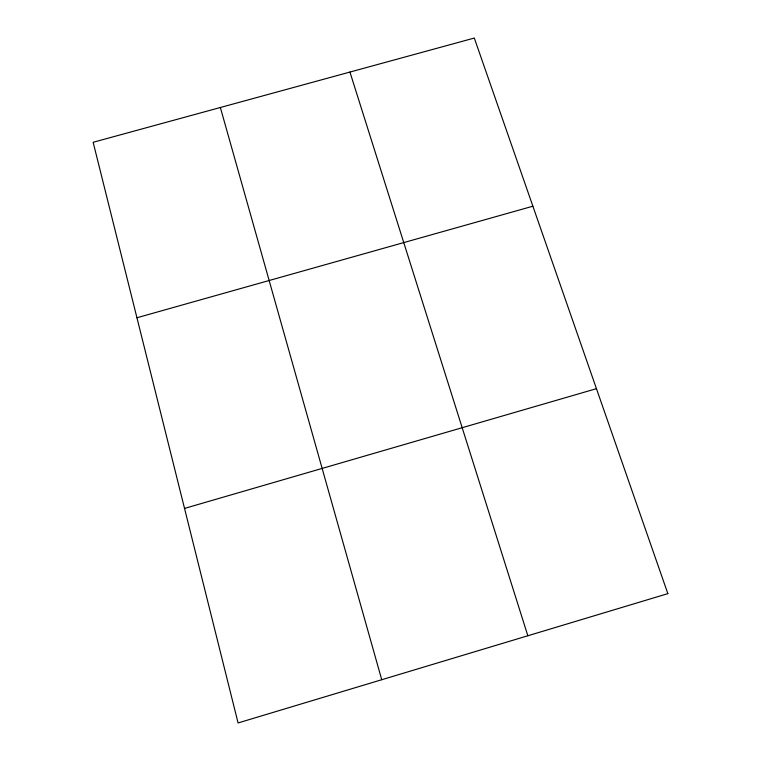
<?xml version="1.0" encoding="UTF-8"?>
<svg xmlns="http://www.w3.org/2000/svg" width="761" height="761" viewBox="0 0 761 761"><rect width="100%" height="100%" fill="white"/><g stroke="black" fill="none" stroke-linecap="round" stroke-linejoin="round"><path stroke-width="1.14" d="M184.533 508.424L596.453 388.671M136.942 317.756L532.89 206.212M349.936 72.057L527.849 635.768M220.357 107.501L381.737 679.725M667.854 593.637L238.079 722.95L93.146 142.288L474.303 38.05L667.854 593.637"/></g></svg>
